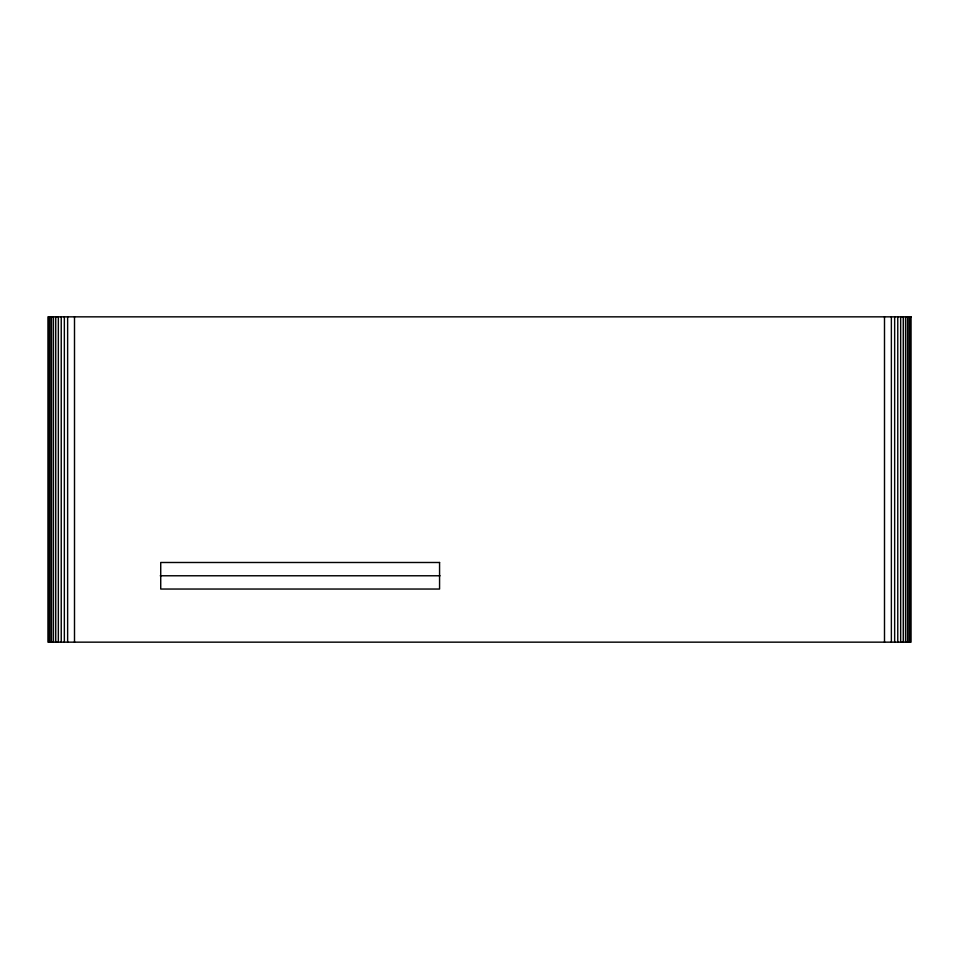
<?xml version="1.0" encoding="UTF-8"?>
<svg xmlns="http://www.w3.org/2000/svg" width="959" height="959" viewBox="0 0 959 959"><rect width="100%" height="100%" fill="white"/><g stroke="black" fill="none" stroke-linecap="round" stroke-linejoin="round"><path stroke-width="1.44" d="M160.261 575.772L440.037 575.772M910.151 316.842L910.151 642.158M909.024 316.842L909.024 642.158M907.49 316.842L907.49 642.158M905.56 316.842L905.56 642.158M903.27 316.842L903.27 642.158M900.657 316.842L900.657 642.158M897.768 316.842L897.768 642.158M894.651 316.842L894.651 642.158M891.367 316.842L891.367 642.158M884.498 316.842L884.498 642.158M74.502 316.842L74.502 642.158M67.633 316.842L67.633 642.158M64.349 316.842L64.349 642.158M61.232 316.842L61.232 642.158M58.343 316.842L58.343 642.158M55.73 316.842L55.73 642.158M53.44 316.842L53.44 642.158M51.51 316.842L51.51 642.158M49.976 316.842L49.976 642.158M48.849 316.842L48.849 642.158M911.05 316.842L47.95 316.842L47.95 642.158L911.05 642.158L911.05 316.842M439.57 562.489L160.728 562.489L160.728 589.042L439.57 589.042L439.57 562.489"/></g></svg>
